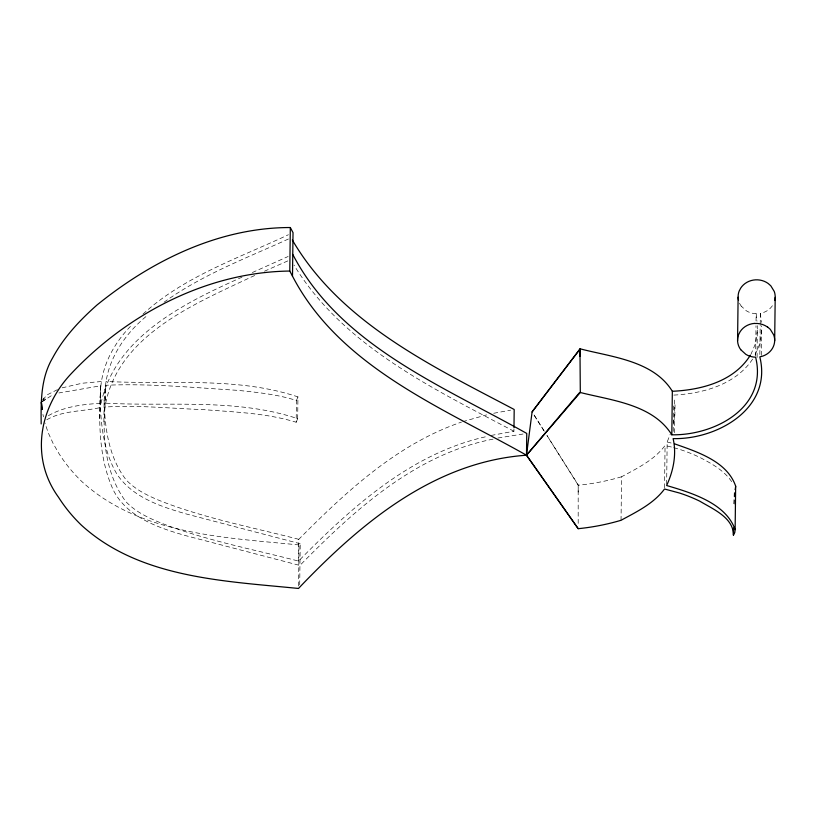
<?xml version="1.0" encoding="UTF-8"?>
<svg xmlns="http://www.w3.org/2000/svg" width="816" height="816" viewBox="0 0 816 816"><rect width="100%" height="100%" fill="white"/><g stroke="black" fill="none" stroke-linecap="round" stroke-linejoin="round"><path stroke-width="0.61" stroke-dasharray="4.08 3.06" d="M578.177 492.13L578.218 485.224L547.016 435.622M493.027 439.151C415.497 454.196 354.715 509.857 301.104 564.223L299.941 565.468L186.211 535.775C158.773 528.003 127.276 517.354 113.383 490.232C98.461 457.735 98.624 420.781 100.745 385.784L58.936 392.965M99.736 418.516L100.745 385.784M48.399 415.66C64.25 406.501 83.069 404.277 101.062 403.288C97.4 373.565 111.486 345.066 132.212 324.615M103.877 421.882L104.142 400.126L105.315 385.285C149.501 383.296 193.749 387.62 237.833 390.354C257.55 392.384 277.46 394.424 296.432 400.483L296.167 422.239C266.118 412.998 234.355 412.09 203.255 409.601C170.544 408.469 137.771 404.95 105.05 407.041C102.031 439.314 106.06 475.085 125.929 501.707C135.742 512.02 148.849 518.129 161.864 523.331C206.02 540.478 252.817 549.209 298.513 561.082C351.298 507.654 410.764 453.329 486.305 436.631M105.05 407.041L105.315 385.285M296.167 422.239L297.677 418.649C235.844 398.024 169.616 406.674 105.662 403.175C101.429 368.322 121.523 336.121 147.808 315.078M297.677 418.649L297.942 396.892C236.11 376.268 169.881 384.917 105.927 381.419M298.513 561.082L298.778 539.325C345.79 491.966 397.117 443.975 461.489 422.096M298.554 585.98L299.054 544.955L300.217 543.721L186.476 514.019C160.864 506.624 132.253 497.362 116.821 473.963C103.224 450.83 100.684 423.055 100.001 396.76M299.707 584.807L300.217 543.721M491.079 435.458L513.927 431.246L513.958 428.828M621.037 520.292L621.568 476.779C637.174 468.302 654.218 460.112 665.06 445.495L672.7 447.341M664.55 487.795L665.06 445.495M666.641 484.306L667.162 441.997L670.211 434.265M673.2 431.368L673.506 405.991M674.699 432.684L674.567 399.809M733.819 503.737L734.42 489.192M734.237 504.104L734.4 490.436M755.626 356L756.004 325.788M756.055 320.953L756.146 313.701A18.544 16.942 0.7 0 1 746.395 310.845L741.214 306.133M757.095 357.469L757.289 325.686M759.849 354.47L760.206 325.462M760.216 324.248L760.349 313.375L763.501 312.518A18.544 16.942 0.7 0 0 773.099 304.623M761.287 355.317L761.491 325.819M675.036 404.879L674.842 415.242L673.149 425.116M757.421 330.113L755.606 343.291L751.036 354.144M761.593 330.46L759.553 344.434L754.657 356.031M101.062 403.288C115.321 336.478 185.15 302.532 241.964 277.195M105.662 403.175C119.932 334.274 195.218 303.644 251.889 276.757L255.326 275.247M296.432 400.483L297.942 396.892M57.457 389.64L46.604 395.128L41.412 402.186L52.826 394.73M42.616 400.126L43.86 398.055M752.617 359.122C735.43 384.815 702.902 393.567 673.639 395.107M142.984 314.099C184.243 276.257 238.711 258.182 288.405 234.722M42.391 401.492L47.053 398.014M164.057 302.216C202.072 274.737 246.401 258.193 288.772 238.843M46.787 419.771C62.883 410.295 82.742 411.611 100.48 407.531M252.348 272.534L288.14 256.479M264.476 271.208L288.507 260.6M462.682 421.678L486.571 414.875M62.118 387.835L82.12 383.234L101.327 381.531M497.944 438.008L522.995 434.02M493.751 413.263L510.592 410.152M299.054 544.955C224.971 537.489 140.107 534.776 81.937 481.644A163.904 149.736 0.7 0 1 59.068 453.757L53.091 443.374L48.185 432.664L44.87 422.841M298.778 539.325C253.082 527.452 206.285 518.721 162.129 501.575C149.114 496.373 136.007 490.263 126.194 479.951C108.773 457.572 104.703 427.706 104.142 400.126M667.162 441.997L674.914 443.965M673.761 447.658L680.095 449.534A146.268 133.62 0.7 0 1 700.312 457.664C712.562 464.08 725.567 471.362 732.89 483.562M513.927 431.246C433.265 388.661 343.159 346.035 293.984 265.057M544.292 431.195L533.45 414.038L544.303 431.307M547.006 435.489L578.177 484.816L578.187 523.811M42.942 414.406L43.462 416.854M756.146 313.701L757.044 321.127M760.349 313.375L761.41 322.351M741.244 306.143A18.544 16.942 0.7 0 1 739.551 303.236M621.568 476.779A214.037 195.534 0.7 0 1 578.218 485.224"/><path stroke-width="1.22" d="M580.033 356.398L580.074 348.809C611.551 357.061 653.361 360.56 672.343 391.282L671.813 434.795C714.612 435.601 768.04 407.449 755.616 357.204A18.493 16.891 0.7 0 1 745.865 354.368L740.683 349.646M41.188 423.943C40.871 401.411 40.81 377.818 52.703 357.785C63.679 337.355 79.754 320.29 96.982 305.011C151.562 260.814 218.77 227.511 290.323 227.531L293.026 232.652L292.495 276.165C339.629 366.945 442.211 407.704 526.493 455.206L578.197 528.686A213.802 195.32 0.7 0 0 621.037 520.292C636.643 511.805 653.677 503.625 664.53 488.998L679.555 493.048A146.268 133.62 0.7 0 1 699.781 501.177C712.664 508.949 733.666 517.599 733.431 535.163L734.777 532.532L735.124 529.625L735.655 486.112C727.076 461.377 697.466 451.952 674.914 443.965M292.495 276.165L289.792 271.045L290.323 227.531M513.978 427.615L514.192 409.489C432.551 366.374 340.802 323.044 292.342 240.016M733.431 535.163L733.523 527.911M737.572 340.731L738.103 297.218M774.67 340.874L775.2 297.361M735.308 489.019L735.655 486.112M580.074 348.809L532.093 411.896L526.493 455.206L578.197 528.686M750.394 355.113C734.165 381.449 701.383 389.956 672.343 391.282M532.093 411.896L579.972 349.187L580.309 392.496L526.493 455.206C434.765 461.693 361.743 522.464 300.839 585.98L298.523 588.469C224.441 581.002 139.577 578.289 81.396 525.157A163.904 149.736 0.7 0 1 58.538 497.27C29.784 457.725 39.219 406.888 71.849 373.004C127.918 313.772 207.08 272.044 289.792 271.045M767.642 327.002L770.284 329.338L773.731 334.948A18.544 16.942 0.7 0 1 762.97 356.031L759.818 356.888C772.548 408.286 717.427 439.61 673.108 438.62C676.79 454.441 673.343 470.995 666.631 485.51C691.183 492.752 725.761 502.982 735.124 529.625M292.76 254.408C339.895 345.188 442.476 385.948 526.759 433.449L526.493 455.206L579.442 392.7L580.309 392.496C611.98 400.534 652.8 404.359 671.813 434.795M774.751 300.502A18.544 16.942 0.7 0 0 774.251 291.445L770.814 285.824L768.182 283.489A18.544 16.942 0.7 0 0 740.663 288.17L739.123 291.149A18.544 16.942 0.7 0 0 738.521 300.217M754.514 323.391A18.544 16.942 0.7 0 0 740.132 331.673L738.592 334.662A18.493 16.891 0.7 0 0 740.724 349.676M754.514 323.483A18.493 16.891 0.7 0 1 767.57 327.094M42.044 409.51L41.381 402.186L42.055 409.51"/></g></svg>
